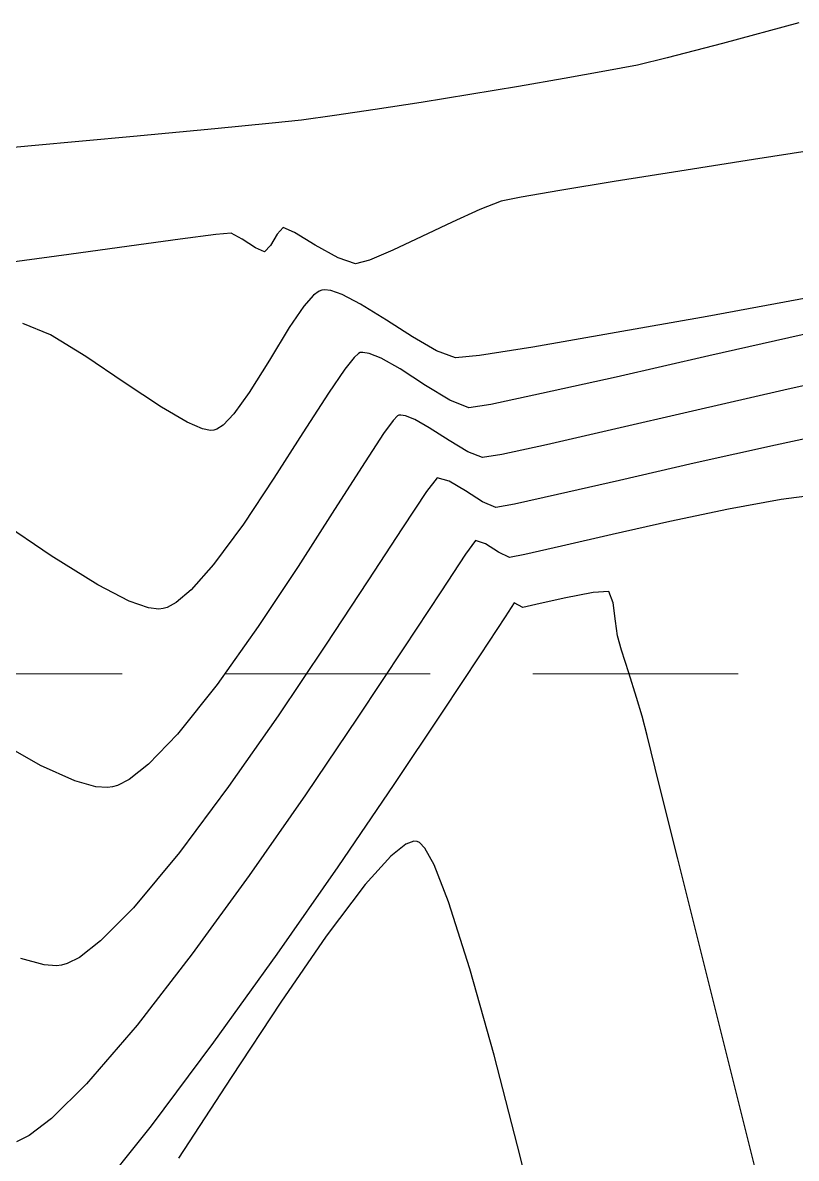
# Model space of a CAD drawing. Header units: inches. Extents: x 2547543 to 2548696, y 7125653 to 7126375.
# Drawn here: x 2547743.64 to 2547758.72, y 7125878.94 to 7125901.06 of the extents above; entities that cross this region are included whole.
import ezdxf

# ---------------------------------------------------------------- set-up
doc = ezdxf.new("R2010")
doc.units = ezdxf.units.IN
doc.header["$MEASUREMENT"] = 0
doc.linetypes.add('HIDDEN', pattern=[0.375, 0.25, -0.125])
for name, color, linetype in [('GRID', 254, 'HIDDEN'), ('V-TOPO-MAJR-E', 6, 'Continuous'), ('V-TOPO-MINR-E', 14, 'Continuous')]:
    doc.layers.add(name, color=color, linetype=linetype)

msp = doc.modelspace()

# ---------------------------------------------------------------- linework, layer by layer
at = {"layer": 'GRID', "color": 252, "linetype": 'HIDDEN', "lineweight": 0, "ltscale": 16}
msp.add_line((2547561.583313602, 7125888.376313471), (2548677.583313586, 7125888.376313471), dxfattribs=at)
at = {"layer": 'V-TOPO-MAJR-E', "color": 35}
for points, elevation in [([(2547749.471791181, 7125895.849091069), (2547749.421230689, 7125895.830249889)], 565), ([(2547749.523856063, 7125895.855394915), (2547749.471791181, 7125895.849091069)], 565), ([(2547749.646746191, 7125895.841376889), (2547749.523856063, 7125895.855394915)], 565), ([(2547749.421230689, 7125895.830249889), (2547749.309787818, 7125895.748958838)], 565), ([(2547749.120300581, 7125895.533932581), (2547748.83573048, 7125895.118073222)], 565), ([(2547750.729586175, 7125895.264195245), (2547750.22889772, 7125895.575855416)], 565), ([(2547751.240352453, 7125894.936017397), (2547750.729586175, 7125895.264195245)], 565), ([(2547744.874967287, 7125894.557869103), (2547744.186359175, 7125894.97700486)], 565), ([(2547751.707687328, 7125894.666454786), (2547751.240352453, 7125894.936017397)], 565), ([(2547752.542806509, 7125894.57630185), (2547752.078081575, 7125894.530640327)], 565), ([(2547746.345487007, 7125893.568550884), (2547745.623344626, 7125894.051333342)], 565), ([(2547746.846516931, 7125893.274122317), (2547746.345487007, 7125893.568550884)], 565), ([(2547747.757180383, 7125893.436950528), (2547747.550788313, 7125893.22064111)], 565), ([(2547747.550788313, 7125893.22064111), (2547747.425392244, 7125893.138290943)], 565), ([(2547747.367050163, 7125893.118859102), (2547747.304705846, 7125893.114202136)], 565), ([(2547754.75995833, 7125889.961491307), (2547754.194054349, 7125889.851170713)], 570), ([(2547755.067025559, 7125889.97707376), (2547754.75995833, 7125889.961491307)], 570), ([(2547753.219285032, 7125889.755234491), (2547753.042784723, 7125889.487025394)], 570), ([(2547753.389645672, 7125889.669053721), (2547753.30276582, 7125889.714929661)], 570), ([(2547753.645291001, 7125889.726796633), (2547753.389645672, 7125889.669053721)], 570), ([(2547755.193102609, 7125889.403965928), (2547755.149886597, 7125889.760402067)], 570), ([(2547755.231248509, 7125889.113407745), (2547755.193102609, 7125889.403965928)], 570), ([(2547755.312715558, 7125888.838568634), (2547755.231248509, 7125889.113407745)], 570), ([(2547755.604346748, 7125887.915662119), (2547755.453525421, 7125888.392099698)], 570), ([(2547755.715848191, 7125887.550917083), (2547755.604346748, 7125887.915662119)], 570), ([(2547756.408990265, 7125884.769426649), (2547756.048626132, 7125886.218902426)], 570), ([(2547749.783161585, 7125884.616413303), (2547748.595376025, 7125882.913031122)], 570), ([(2547748.595376025, 7125882.913031122), (2547747.364648837, 7125881.200843182)], 570)]:
    msp.add_lwpolyline(points, dxfattribs=dict(at, elevation=elevation))
at = {"layer": 'V-TOPO-MAJR-E', "color": 35, "extrusion": (-0.3299394019755487, -0.9440021138874729, 0), "elevation": -7567463.732432591}
msp.add_lwpolyline([(53967.47789147357, 565.0000000000009), (53967.2397405263, 565.0000000000009)], dxfattribs=at)
at = {"layer": 'V-TOPO-MAJR-E', "color": 35, "extrusion": (0.7502562839513851, -0.6611471155434763, 0), "elevation": -2799800.490486541}
msp.add_lwpolyline([(7030685.17173293, 565), (7030684.885129189, 565)], dxfattribs=at)
at = {"layer": 'V-TOPO-MAJR-E', "color": 35, "extrusion": (-0.4635590447694461, -0.8860660314064853, 0), "elevation": -7495046.675534207}
msp.add_lwpolyline([(-1045798.411935992, 565), (-1045798.815220305, 565)], dxfattribs=at)
at = {"layer": 'V-TOPO-MAJR-E', "color": 35, "extrusion": (0.1801536299078719, -0.9836384852327698, 0), "elevation": -6550317.227229866}
msp.add_lwpolyline([(3789829.901286425, 565.0000000000009), (3789827.727094079, 565.0000000000009)], dxfattribs=at)
at = {"layer": 'V-TOPO-MAJR-E', "color": 35, "extrusion": (0.3764588566462787, 0.926433337727317, 0), "elevation": 7560787.531264919}
msp.add_lwpolyline([(322291.1253806129, 565.0000000000009), (322291.7113209944, 565.0000000000009)], dxfattribs=at)
at = {"layer": 'V-TOPO-MAJR-E', "color": 35, "extrusion": (0.1762629018109501, -0.9843431258688118, 0), "elevation": -6565251.052315712}
msp.add_lwpolyline([(3763898.058989223, 565), (3763896.149522571, 565)], dxfattribs=at)
at = {"layer": 'V-TOPO-MAJR-E', "color": 35, "extrusion": (0.8532707396751052, -0.5214681628002797, 0), "elevation": -1542007.901958991}
msp.add_lwpolyline([(7408887.702890488, 565.0000000000009), (7408886.962437604, 565.0000000000009)], dxfattribs=at)
at = {"layer": 'V-TOPO-MAJR-E', "color": 35, "extrusion": (0.1695579287107212, -0.9855202224263742, 0), "elevation": -6590721.548199452}
msp.add_lwpolyline([(3719116.168987299, 565), (3719114.632500965, 565)], dxfattribs=at)
at = {"layer": 'V-TOPO-MAJR-E', "color": 35, "extrusion": (0.1549731622735719, -0.9879186803451636, 0), "elevation": -6644971.097849627}
msp.add_lwpolyline([(3621295.801826548, 565.0000000000005), (3621294.746453035, 565.0000000000005)], dxfattribs=at)
at = {"layer": 'V-TOPO-MAJR-E', "color": 35, "extrusion": (-0.5605222992034575, -0.828139331329982, 0), "elevation": -7329301.369382165}
msp.add_lwpolyline([(-1884334.160618099, 565), (-1884335.064303397, 565)], dxfattribs=at)
at = {"layer": 'V-TOPO-MAJR-E', "color": 35, "extrusion": (-0.3442618776792107, -0.9388736653974188, 0), "elevation": -7567408.631479179}
msp.add_lwpolyline([(-61156.4991899184, 565.0000000000009), (-61156.89369906299, 565.0000000000009)], dxfattribs=at)
at = {"layer": 'V-TOPO-MAJR-E', "color": 35, "extrusion": (0.8494240730979811, -0.5277108526851005, 0), "elevation": -1596292.990196734}
msp.add_lwpolyline([(7397380.825760604, 565), (7397380.081355083, 565)], dxfattribs=at)
at = {"layer": 'V-TOPO-MAJR-E', "color": 35, "extrusion": (0.8121280437874743, -0.5834792545531764, 0), "elevation": -2088713.588514437}
msp.add_lwpolyline([(7273696.372803536, 565), (7273695.859337774, 565)], dxfattribs=at)
at = {"layer": 'V-TOPO-MAJR-E', "color": 35, "extrusion": (-0.3950381771350562, -0.9186647041254019, 0), "elevation": -7552763.90635041}
msp.add_lwpolyline([(-474474.4576329826, 565.0000000000009), (-474474.7865263363, 565.0000000000009)], dxfattribs=at)
at = {"layer": 'V-TOPO-MAJR-E', "color": 35, "extrusion": (-0.1887616162128099, -0.9820229387568948, 0), "elevation": -7478707.39621441}
msp.add_lwpolyline([(1156851.194180665, 565.0000000000009), (1156851.03527786, 565.0000000000009)], dxfattribs=at)
at = {"layer": 'V-TOPO-MAJR-E', "color": 35, "extrusion": (-0.3160006089577838, 0.948758986855097, 0), "elevation": 5955665.416428031}
msp.add_lwpolyline([(-4668984.837145859, 565.0000000000009), (-4668984.775652813, 565.0000000000009)], dxfattribs=at)
at = {"layer": 'V-TOPO-MAJR-E', "color": 35, "extrusion": (0.9340288551296378, 0.3571975612811744, 0), "elevation": 4925027.270173331}
msp.add_lwpolyline([(5745734.72840731, 570.0000000000009), (5745734.960382683, 570.0000000000009)], dxfattribs=at)
at = {"layer": 'V-TOPO-MAJR-E', "color": 35, "extrusion": (-0.4347819640227242, -0.9005357537380416, 0), "elevation": -7524835.650310249}
msp.add_lwpolyline([(-803865.3848216459, 570.0000000000009), (-803865.4775228933, 570.0000000000009)], dxfattribs=at)
at = {"layer": 'V-TOPO-MAJR-E', "color": 35, "extrusion": (-0.2210382757244033, 0.9752651335225629, 0), "elevation": 6386480.723145694}
msp.add_lwpolyline([(-4059830.239951883, 570.0000000000005), (-4059829.67727069, 570.0000000000005)], dxfattribs=at)
at = {"layer": 'V-TOPO-MAJR-E', "color": 35, "extrusion": (0.836636074726643, -0.5477591427497992, 0), "elevation": -1771729.011654567}
msp.add_lwpolyline([(7357331.23201473, 570.0000000000005), (7357330.346648151, 570.0000000000005)], dxfattribs=at)
at = {"layer": 'V-TOPO-MAJR-E', "color": 35, "extrusion": (0.9536932109453529, 0.3007810821789545, 0), "elevation": 4573109.501238393}
msp.add_lwpolyline([(6029594.739061073, 570.0000000000009), (6029595.207208411, 570.0000000000009)], dxfattribs=at)
at = {"layer": 'V-TOPO-MAJR-E', "color": 35, "extrusion": (0.8343371285312692, -0.5512545291915492, 0), "elevation": -1802493.892613335}
msp.add_lwpolyline([(7349853.691573722, 570), (7349852.348582799, 570)], dxfattribs=at)
at = {"layer": 'V-TOPO-MAJR-E', "color": 35, "extrusion": (0.8308971983587358, -0.5564259571224224, 0), "elevation": -1848108.995262701}
msp.add_lwpolyline([(7338515.307642655, 570), (7338513.613640301, 570)], dxfattribs=at)
at = {"layer": 'V-TOPO-MAJR-E', "color": 35, "extrusion": (0.969557579749682, 0.2448634304054796, 0), "elevation": 4215065.136052451}
msp.add_lwpolyline([(6285105.692366051, 570.0000000000009), (6285106.083017803, 570.0000000000009)], dxfattribs=at)
at = {"layer": 'V-TOPO-MAJR-E', "color": 35, "extrusion": (0.9704274007661611, 0.2413931644480275, 0), "elevation": 4192552.503931971}
msp.add_lwpolyline([(6300144.346745423, 570.0000000000005), (6300145.329050015, 570.0000000000005)], dxfattribs=at)
at = {"layer": 'V-TOPO-MAJR-E', "color": 35, "extrusion": (0.8263282691226378, -0.5631887708830723, 0), "elevation": -1907940.530094913}
msp.add_lwpolyline([(7323185.90844013, 570.0000000000009), (7323183.969944824, 570.0000000000009)], dxfattribs=at)
at = {"layer": 'V-TOPO-MAJR-E', "color": 35, "extrusion": (0.9703221171154088, 0.2418160231181357, 0), "elevation": 4195297.508806629}
msp.add_lwpolyline([(6298313.348557735, 570), (6298315.273094743, 570)], dxfattribs=at)
at = {"layer": 'V-TOPO-MAJR-E', "color": 35, "extrusion": (0.9701002625235571, 0.2427045130435889, 0), "elevation": 4201063.55241352}
msp.add_lwpolyline([(6294466.50728374, 570), (6294468.782399543, 570)], dxfattribs=at)
at = {"layer": 'V-TOPO-MAJR-E', "color": 35, "extrusion": (0.8001472534245295, -0.5998036118907438, 0), "elevation": -2235556.225926743}
msp.add_lwpolyline([(7229902.342585661, 570.0000000000009), (7229900.307646801, 570.0000000000009)], dxfattribs=at)
at = {"layer": 'V-TOPO-MAJR-E', "color": 35, "extrusion": (0.9698056439994048, 0.2438790947721833, 0), "elevation": 4208682.865145005}
msp.add_lwpolyline([(6289371.996168502, 570.0000000000005), (6289374.541507998, 570.0000000000005)], dxfattribs=at)
at = {"layer": 'V-TOPO-MAJR-E', "color": 35, "extrusion": (0.781908646052466, -0.6233930294993677, 0), "elevation": -2450118.916599045}
msp.add_lwpolyline([(7160034.035695263, 570.0000000000009), (7160032.179250014, 570.0000000000009)], dxfattribs=at)
at = {"layer": 'V-TOPO-MINR-E', "color": 35, "extrusion": (0.260363381983832, -0.965510698709207, 0), "elevation": -6216790.617054577}
msp.add_lwpolyline([(4315212.048447583, 563), (4315210.505600283, 563)], dxfattribs=at)
at = {"layer": 'V-TOPO-MINR-E', "color": 35}
for points, elevation in [([(2547757.280197756, 7125900.653611459), (2547756.204445929, 7125900.369200563)], 563), ([(2547756.204445929, 7125900.369200563), (2547755.621970931, 7125900.228206703)], 563), ([(2547752.356226064, 7125899.656643759), (2547751.40973733, 7125899.503565006)], 563), ([(2547749.078910597, 7125899.157789778), (2547748.507022406, 7125899.097031199)], 563), ([(2547749.719781753, 7125899.245518499), (2547749.078910597, 7125899.157789778)], 563), ([(2547747.38891382, 7125898.9888243), (2547745.800138784, 7125898.839791151)], 563), ([(2547748.507022406, 7125899.097031199), (2547747.38891382, 7125898.9888243)], 563), ([(2547755.169156216, 7125897.961884919), (2547754.112725168, 7125897.789490003)], 564), ([(2547747.706177614, 7125896.954277566), (2547747.409692915, 7125896.92809334)], 564), ([(2547747.920870477, 7125896.842747472), (2547747.706177614, 7125896.954277566)], 564), ([(2547748.939597138, 7125896.967789629), (2547748.722292411, 7125897.067862384)], 564), ([(2547749.343651389, 7125896.724735763), (2547748.939597138, 7125896.967789629)], 564), ([(2547748.604594007, 7125896.938872492), (2547748.472192267, 7125896.719253319)], 564), ([(2547749.788250929, 7125896.475570237), (2547749.343651389, 7125896.724735763)], 564), ([(2547751.420159603, 7125896.891999454), (2547750.858589959, 7125896.626716402)], 564), ([(2547748.355346525, 7125896.59186682), (2547748.177244614, 7125896.670267226)], 564), ([(2547750.858589959, 7125896.626716402), (2547750.401977926, 7125896.430867417)], 564), ([(2547750.127191523, 7125896.357162503), (2547749.788250929, 7125896.475570237)], 564), ([(2547750.401977926, 7125896.430867417), (2547750.127191523, 7125896.357162503)], 564), ([(2547759.089440216, 7125895.032857878), (2547757.015987686, 7125894.565522317)], 566), ([(2547750.221289951, 7125894.630319753), (2547750.187854966, 7125894.615117565)], 566), ([(2547750.39715689, 7125894.615457039), (2547750.272724215, 7125894.635569205)], 566), ([(2547750.995943653, 7125894.312319495), (2547750.628694679, 7125894.521428443)], 566), ([(2547757.015987686, 7125894.565522317), (2547755.205014325, 7125894.155647885)], 566), ([(2547751.49494448, 7125893.992359137), (2547750.995943653, 7125894.312319495)], 566), ([(2547751.968154706, 7125893.705839971), (2547751.49494448, 7125893.992359137)], 566), ([(2547753.755862648, 7125893.831987747), (2547752.767875167, 7125893.623295066)], 566), ([(2547751.010398155, 7125893.41559103), (2547750.970788721, 7125893.411548438)], 567), ([(2547751.106223532, 7125893.400102689), (2547751.010398155, 7125893.41559103)], 567), ([(2547756.694603939, 7125893.493095418), (2547755.120130607, 7125893.129241703)], 567), ([(2547750.865145463, 7125893.311095504), (2547750.677075844, 7125893.053213731)], 567), ([(2547751.567348134, 7125893.166657015), (2547751.284530364, 7125893.327691437)], 567), ([(2547749.104688337, 7125893.069843623), (2547748.54014818, 7125892.184197379)], 566), ([(2547759.914096655, 7125893.170889874), (2547758.312956841, 7125892.83124765)], 568), ([(2547753.849176583, 7125892.837528819), (2547752.977962057, 7125892.646826802)], 567), ([(2547752.977962057, 7125892.646826802), (2547752.602707214, 7125892.586005685)], 567), ([(2547752.272735086, 7125891.9358797), (2547751.951871532, 7125892.128177332)], 568), ([(2547753.224801079, 7125891.676465833), (2547752.865020033, 7125891.613688364)], 568), ([(2547758.425580258, 7125891.768773085), (2547757.399821837, 7125891.580950379)], 569), ([(2547759.07374514, 7125891.854936738), (2547758.425580258, 7125891.768773085)], 569), ([(2547747.945592234, 7125891.292787161), (2547747.360712914, 7125890.501800839)], 566), ([(2547752.660798294, 7125890.905070597), (2547752.469786262, 7125890.974005806)], 569), ([(2547745.105893766, 7125890.105813825), (2547744.19721021, 7125890.672020269)], 566), ([(2547752.2740912, 7125890.702937836), (2547751.790207144, 7125889.971760005)], 569), ([(2547753.43149594, 7125890.698482699), (2547753.127332853, 7125890.641371042)], 569), ([(2547747.360712914, 7125890.501800839), (2547746.926449929, 7125890.01267524)], 566), ([(2547749.01042959, 7125890.465520696), (2547748.232371978, 7125889.294983656)], 567), ([(2547745.721236135, 7125889.789581041), (2547745.105893766, 7125890.105813825)], 566), ([(2547746.926449929, 7125890.01267524), (2547746.63371295, 7125889.765313849)], 566), ([(2547746.295266601, 7125889.637118089), (2547746.095383541, 7125889.660932029)], 566), ([(2547746.3787538, 7125889.645851385), (2547746.295266601, 7125889.637118089)], 566), ([(2547751.072359058, 7125888.880718448), (2547750.174771902, 7125887.530059303)], 569), ([(2547744.660706365, 7125886.291162554), (2547743.990211509, 7125886.589875035)], 567), ([(2547745.390457438, 7125886.172843668), (2547745.295067793, 7125886.161215631)], 567), ([(2547745.493458166, 7125886.202868817), (2547745.390457438, 7125886.172843668)], 567), ([(2547745.71825266, 7125886.317676887), (2547745.493458166, 7125886.202868817)], 567), ([(2547747.656195547, 7125886.179206543), (2547746.697527071, 7125884.896130878)], 568), ([(2547749.15167064, 7125886.020028706), (2547748.057280233, 7125884.450872791)], 569), ([(2547751.265140168, 7125885.114517155), (2547751.109640763, 7125885.055619536)], 571), ([(2547751.376499941, 7125885.092325754), (2547751.329705845, 7125885.113099)], 571), ([(2547746.697527071, 7125884.896130878), (2547745.800201767, 7125883.817399646)], 568), ([(2547748.057280233, 7125884.450872791), (2547746.945825645, 7125882.922837696)], 569), ([(2547745.800201767, 7125883.817399646), (2547745.162222116, 7125883.173256052)], 568), ([(2547745.162222116, 7125883.173256052), (2547744.748191142, 7125882.853662533)], 568), ([(2547744.060549169, 7125882.706739601), (2547743.604896195, 7125882.833289822)], 568), ([(2547746.945825645, 7125882.922837696), (2547745.871531836, 7125881.536169557)], 569), ([(2547744.301777721, 7125882.687993282), (2547744.060549169, 7125882.706739601)], 568), ([(2547744.402161076, 7125882.69983595), (2547744.301777721, 7125882.687993282)], 568), ([(2547744.509240174, 7125882.731270043), (2547744.402161076, 7125882.69983595)], 568), ([(2547752.828593206, 7125880.950627051), (2547752.358009195, 7125882.632598303)], 571), ([(2547753.344921848, 7125878.957976944), (2547752.828593206, 7125880.950627051)], 571)]:
    msp.add_lwpolyline(points, dxfattribs=dict(at, elevation=elevation))
at = {"layer": 'V-TOPO-MINR-E', "color": 35, "extrusion": (0.1754353789052872, -0.9844909485761453, 0), "elevation": -6568417.796086079}
msp.add_lwpolyline([(3758376.708671508, 563), (3758375.905793926, 563)], dxfattribs=at)
at = {"layer": 'V-TOPO-MINR-E', "color": 35, "extrusion": (-0.1847733645950699, 0.9827811576013338, 0), "elevation": 6532443.096791023}
msp.add_lwpolyline([(-3820562.780380427, 563.0000000000009), (-3820562.133431701, 563.0000000000009)], dxfattribs=at)
at = {"layer": 'V-TOPO-MINR-E', "color": 35, "extrusion": (0.1693221405229286, -0.9855607605463672, 0), "elevation": -6591616.197908443}
msp.add_lwpolyline([(3717539.198537615, 563.0000000000009), (3717538.291698992, 563.0000000000009)], dxfattribs=at)
at = {"layer": 'V-TOPO-MINR-E', "color": 35, "extrusion": (0.1643943872100848, -0.9863946905036648, 0), "elevation": -6610113.399010456}
msp.add_lwpolyline([(3684548.263084578, 563), (3684547.304274094, 563)], dxfattribs=at)
at = {"layer": 'V-TOPO-MINR-E', "color": 35, "extrusion": (0.1542997515830279, -0.9880240820250364, 0), "elevation": -6647442.905994698}
msp.add_lwpolyline([(3616764.271039421, 563), (3616763.364265924, 563)], dxfattribs=at)
at = {"layer": 'V-TOPO-MINR-E', "color": 35, "extrusion": (0.1471529730601659, -0.9891137459966645, 0), "elevation": -6673415.950450517}
msp.add_lwpolyline([(3568612.331681324, 563), (3568611.528900522, 563)], dxfattribs=at)
at = {"layer": 'V-TOPO-MINR-E', "color": 35, "extrusion": (0.0919712921297586, -0.9957616589445403, 0), "elevation": -6861377.376924486}
msp.add_lwpolyline([(3192325.708396722, 563.0000000000009), (3192323.716065003, 563.0000000000009)], dxfattribs=at)
at = {"layer": 'V-TOPO-MINR-E', "color": 35, "extrusion": (0.09114255494681846, -0.9958378556159463, 0), "elevation": -6864031.756716022}
msp.add_lwpolyline([(3186612.348484846, 563), (3186610.035411405, 563)], dxfattribs=at)
at = {"layer": 'V-TOPO-MINR-E', "color": 35, "extrusion": (0.1545915977154799, -0.9879784602488939, 0), "elevation": -6646372.157869939}
msp.add_lwpolyline([(3618735.456138907, 564), (3618733.927121349, 564)], dxfattribs=at)
at = {"layer": 'V-TOPO-MINR-E', "color": 35, "extrusion": (0.1550849810634745, -0.9879011330333324, 0), "elevation": -6644564.110675113}
msp.add_lwpolyline([(3622052.715703636, 564.0000000000009), (3622051.265803204, 564.0000000000009)], dxfattribs=at)
at = {"layer": 'V-TOPO-MINR-E', "color": 35, "extrusion": (0.1569218890828417, -0.9876110169123634, 0), "elevation": -6637816.778486336}
msp.add_lwpolyline([(3634401.740069972, 564.0000000000009), (3634400.443044656, 564.0000000000009)], dxfattribs=at)
at = {"layer": 'V-TOPO-MINR-E', "color": 35, "extrusion": (0.2036018345699179, -0.9790537742942232, 0), "elevation": -6457909.740446342}
msp.add_lwpolyline([(3945233.373283803, 564), (3945232.976973404, 564)], dxfattribs=at)
at = {"layer": 'V-TOPO-MINR-E', "color": 35, "extrusion": (0.1706925893918339, -0.9853243323529116, 0), "elevation": -6586437.735209576}
msp.add_lwpolyline([(3726702.065549906, 564.0000000000009), (3726701.295466469, 564.0000000000009)], dxfattribs=at)
at = {"layer": 'V-TOPO-MINR-E', "color": 35, "extrusion": (0.4140348073012313, -0.9102610495583298, 0), "elevation": -5431568.628219286}
msp.add_lwpolyline([(5269489.475964301, 564.0000000000005), (5269488.88176024, 564.0000000000005)], dxfattribs=at)
at = {"layer": 'V-TOPO-MINR-E', "color": 35, "extrusion": (-0.3543047854668651, 0.9351300011203143, 0), "elevation": 5760959.54147548}
msp.add_lwpolyline([(-4907219.846291061, 564.0000000000009), (-4907219.402251866, 564.0000000000009)], dxfattribs=at)
at = {"layer": 'V-TOPO-MINR-E', "color": 35, "extrusion": (-0.4314507314089112, 0.9021365009613099, 0), "elevation": 5329302.474683508}
msp.add_lwpolyline([(-5372893.631124941, 564), (-5372892.977499643, 564)], dxfattribs=at)
at = {"layer": 'V-TOPO-MINR-E', "color": 35, "extrusion": (0.7386992569597889, -0.6740351680491574, 0), "elevation": -2921085.139559965}
msp.add_lwpolyline([(6981167.107379274, 564), (6981166.932761673, 564)], dxfattribs=at)
at = {"layer": 'V-TOPO-MINR-E', "color": 35, "extrusion": (0.1340170635175336, -0.990979024342159, 0), "elevation": -6720172.764610976}
msp.add_lwpolyline([(3479755.31791143, 564), (3479754.316289002, 564)], dxfattribs=at)
at = {"layer": 'V-TOPO-MINR-E', "color": 35, "extrusion": (0.1260394921433778, -0.9920252246894932, 0), "elevation": -6747952.711578662}
msp.add_lwpolyline([(3425574.126435629, 564), (3425573.420764787, 564)], dxfattribs=at)
at = {"layer": 'V-TOPO-MINR-E', "color": 35, "extrusion": (-0.558199800383148, -0.8297065643058477, 0), "elevation": -7334555.767850373}
msp.add_lwpolyline([(-1863790.712035989, 564), (-1863791.021029734, 564)], dxfattribs=at)
at = {"layer": 'V-TOPO-MINR-E', "color": 35, "extrusion": (0.1372212143299613, -0.9905404274121329, 0), "elevation": -6708884.007269353}
msp.add_lwpolyline([(3501468.145308515, 564), (3501466.888793639, 564)], dxfattribs=at)
at = {"layer": 'V-TOPO-MINR-E', "color": 35, "extrusion": (0.1367314449915791, -0.9906081525762419, 0), "elevation": -6710614.416941308}
msp.add_lwpolyline([(3498151.831337595, 564.0000000000009), (3498150.646090619, 564.0000000000009)], dxfattribs=at)
at = {"layer": 'V-TOPO-MINR-E', "color": 35, "extrusion": (0.7369386032327392, -0.6759596844970707, 0), "elevation": -2939284.697619471}
msp.add_lwpolyline([(6973523.628508279, 564), (6973523.455649237, 564)], dxfattribs=at)
at = {"layer": 'V-TOPO-MINR-E', "color": 35, "extrusion": (0.7802910436966065, -0.6254165708764525, 0), "elevation": -2468665.94111768}
msp.add_lwpolyline([(7153676.81586054, 566.0000000000009), (7153676.526328322, 566.0000000000009)], dxfattribs=at)
at = {"layer": 'V-TOPO-MINR-E', "color": 35, "extrusion": (0.665403467729728, -0.7464839081542567, 0), "elevation": -3624083.851480573}
msp.add_lwpolyline([(6643449.504806539, 566), (6643449.386580192, 566)], dxfattribs=at)
at = {"layer": 'V-TOPO-MINR-E', "color": 35, "extrusion": (0.1015339331428542, -0.9948320764935872, 0), "elevation": -6830385.451322358}
msp.add_lwpolyline([(3258103.803712241, 566.0000000000009), (3258103.752010788, 566.0000000000009)], dxfattribs=at)
at = {"layer": 'V-TOPO-MINR-E', "color": 35, "extrusion": (-0.3762615353677213, -0.9265134953160289, 0), "elevation": -7560858.003588746}
msp.add_lwpolyline([(-320674.6733155823, 566), (-320674.923217813, 566)], dxfattribs=at)
at = {"layer": 'V-TOPO-MINR-E', "color": 35, "extrusion": (0.8257342400625507, -0.5640593628230294, 0), "elevation": -1915663.061501043}
msp.add_lwpolyline([(7321177.11894581, 566), (7321176.553398317, 566)], dxfattribs=at)
at = {"layer": 'V-TOPO-MINR-E', "color": 35, "extrusion": (0.2173685900518481, -0.9760895942785538, 0), "elevation": -6401708.218135114}
msp.add_lwpolyline([(4035787.986694744, 567.0000000000009), (4035786.047475848, 567.0000000000009)], dxfattribs=at)
at = {"layer": 'V-TOPO-MINR-E', "color": 35, "extrusion": (0.2179741348729047, -0.9759545463424046, 0), "elevation": -6399204.061278388}
msp.add_lwpolyline([(4039753.889074491, 566), (4039752.404218785, 566)], dxfattribs=at)
at = {"layer": 'V-TOPO-MINR-E', "color": 35, "extrusion": (0.2227531681098202, -0.97487487714939, 0), "elevation": -6379333.668365004}
msp.add_lwpolyline([(4071061.173552183, 567.0000000000009), (4071059.345858707, 567.0000000000009)], dxfattribs=at)
at = {"layer": 'V-TOPO-MINR-E', "color": 35, "extrusion": (0.8424357168317754, -0.5387968661806904, 0), "elevation": -1693094.011454811}
msp.add_lwpolyline([(7375826.988182727, 566.0000000000009), (7375826.06978103, 566.0000000000009)], dxfattribs=at)
at = {"layer": 'V-TOPO-MINR-E', "color": 35, "extrusion": (0.3684199891466167, 0.9296594600159819, 0), "elevation": 7563297.247158302}
msp.add_lwpolyline([(256779.5623918008, 566.0000000000009), (256779.9627961474, 566.0000000000009)], dxfattribs=at)
at = {"layer": 'V-TOPO-MINR-E', "color": 35, "extrusion": (-0.4961223807119529, 0.8682526034263901, 0), "elevation": 4923079.229227002}
msp.add_lwpolyline([(-5747406.617306452, 567), (-5747406.588024822, 567)], dxfattribs=at)
at = {"layer": 'V-TOPO-MINR-E', "color": 35, "extrusion": (0.1502626058859818, -0.9886461193330778, 0), "elevation": -6662155.107396848}
msp.add_lwpolyline([(3589581.232082509, 566.0000000000009), (3589580.799692431, 566.0000000000009)], dxfattribs=at)
at = {"layer": 'V-TOPO-MINR-E', "color": 35, "extrusion": (0.7309613856757844, -0.6824188249535157, 0), "elevation": -3000536.237358505}
msp.add_lwpolyline([(6947386.118074614, 567), (6947386.000523042, 567)], dxfattribs=at)
at = {"layer": 'V-TOPO-MINR-E', "color": 35, "extrusion": (-0.37626153619242, -0.9265134949811148, 0), "elevation": -7560857.144055606}
msp.add_lwpolyline([(-320673.6232476435, 567), (-320673.8156968979, 567)], dxfattribs=at)
at = {"layer": 'V-TOPO-MINR-E', "color": 35, "extrusion": (0.8347570464449808, -0.5506184463042009, 0), "elevation": -1796895.331216411}
msp.add_lwpolyline([(7351227.95776548, 567), (7351227.301630644, 567)], dxfattribs=at)
at = {"layer": 'V-TOPO-MINR-E', "color": 35, "extrusion": (-0.5397713693779835, -0.84181165874548, 0), "elevation": -7373863.299009031}
msp.add_lwpolyline([(-1701625.683135721, 567), (-1701626.139626944, 567)], dxfattribs=at)
at = {"layer": 'V-TOPO-MINR-E', "color": 35, "extrusion": (0.2237059008584202, -0.9746566933649626, 0), "elevation": -6375351.580303359}
msp.add_lwpolyline([(4077290.922787993, 567.0000000000009), (4077289.618786254, 567.0000000000009)], dxfattribs=at)
at = {"layer": 'V-TOPO-MINR-E', "color": 35, "extrusion": (-0.5179382168593392, -0.8554180285197222, 0), "elevation": -7415195.376114126}
msp.add_lwpolyline([(-1511378.895017356, 567), (-1511379.321029347, 567)], dxfattribs=at)
at = {"layer": 'V-TOPO-MINR-E', "color": 35, "extrusion": (-0.2179765172186807, 0.9759540142553923, 0), "elevation": 6399192.230036596}
msp.add_lwpolyline([(-4039772.254311702, 568.0000000000009), (-4039770.629101042, 568.0000000000009)], dxfattribs=at)
at = {"layer": 'V-TOPO-MINR-E', "color": 35, "extrusion": (0.3684199875905601, 0.9296594606326404, 0), "elevation": 7563296.440305386}
msp.add_lwpolyline([(256778.9476496852, 567.0000000000005), (256779.256000347, 567.0000000000005)], dxfattribs=at)
at = {"layer": 'V-TOPO-MINR-E', "color": 35, "extrusion": (0.8431514852141972, -0.5376760855581112, 0), "elevation": -1683282.525747166}
msp.add_lwpolyline([(7378071.266266092, 567), (7378070.159485253, 567)], dxfattribs=at)
at = {"layer": 'V-TOPO-MINR-E', "color": 35, "extrusion": (0.22373159477259, -0.9746507956701794, 0), "elevation": -6375243.096972977}
msp.add_lwpolyline([(4077460.409029936, 568.0000000000009), (4077458.916710302, 568.0000000000009)], dxfattribs=at)
at = {"layer": 'V-TOPO-MINR-E', "color": 35, "extrusion": (0.831928604553577, -0.5548826875345259, 0), "elevation": -1834489.318489827}
msp.add_lwpolyline([(7341935.098118154, 566), (7341934.026619695, 566)], dxfattribs=at)
at = {"layer": 'V-TOPO-MINR-E', "color": 35, "extrusion": (0.786273378459689, -0.6178787699262588, 0), "elevation": -2399708.150113327}
msp.add_lwpolyline([(7177101.027963134, 568), (7177100.686989395, 568)], dxfattribs=at)
at = {"layer": 'V-TOPO-MINR-E', "color": 35, "extrusion": (-0.2686897057687311, -0.963226786387252, 0), "elevation": -7548404.897086541}
msp.add_lwpolyline([(539409.0658533811, 568), (539408.8254281303, 568)], dxfattribs=at)
at = {"layer": 'V-TOPO-MINR-E', "color": 35, "extrusion": (0.2249729538655828, -0.974365008623049, 0), "elevation": -6370043.93012519}
msp.add_lwpolyline([(4085576.592261744, 568), (4085575.354308049, 568)], dxfattribs=at)
at = {"layer": 'V-TOPO-MINR-E', "color": 35, "extrusion": (0.8326831528401433, -0.553749733161289, 0), "elevation": -1824490.99215409}
msp.add_lwpolyline([(7344426.87324563, 568), (7344426.027723136, 568)], dxfattribs=at)
at = {"layer": 'V-TOPO-MINR-E', "color": 35, "extrusion": (-0.5334085979818032, -0.8458577112015278, 0), "elevation": -7386483.610957203}
msp.add_lwpolyline([(-1645975.72965385, 568), (-1645976.120763238, 568)], dxfattribs=at)
at = {"layer": 'V-TOPO-MINR-E', "color": 35, "extrusion": (0.2182344798082402, -0.9758963632593508, 0), "elevation": -6398124.172348854}
msp.add_lwpolyline([(4041459.231844284, 568), (4041458.369749046, 568)], dxfattribs=at)
at = {"layer": 'V-TOPO-MINR-E', "color": 35, "extrusion": (-0.3984047158035874, -0.9172097265214008, 0), "elevation": -7550973.854338329}
msp.add_lwpolyline([(-502165.1146295401, 568), (-502165.399691992, 568)], dxfattribs=at)
at = {"layer": 'V-TOPO-MINR-E', "color": 35, "extrusion": (0.8416053672972249, -0.5400929602730473, 0), "elevation": -1704444.034400819}
msp.add_lwpolyline([(7373210.282730853, 567.0000000000005), (7373208.967629983, 567.0000000000005)], dxfattribs=at)
at = {"layer": 'V-TOPO-MINR-E', "color": 35, "extrusion": (0.2056334511847322, -0.9786290838483478, 0), "elevation": -6449700.602561322}
msp.add_lwpolyline([(3958631.168614548, 569.0000000000009), (3958630.000515264, 569.0000000000009)], dxfattribs=at)
at = {"layer": 'V-TOPO-MINR-E', "color": 35, "extrusion": (0.5594447213967282, 0.8288676635635736, 0), "elevation": 7331742.394725301}
msp.add_lwpolyline([(1874799.141612645, 566.0000000000009), (1874800.350328441, 566.0000000000009)], dxfattribs=at)
at = {"layer": 'V-TOPO-MINR-E', "color": 35, "extrusion": (0.8380906652800364, -0.5455309677465304, 0), "elevation": -1752147.96839056}
msp.add_lwpolyline([(7362020.00499953, 568), (7362018.772090277, 568)], dxfattribs=at)
at = {"layer": 'V-TOPO-MINR-E', "color": 35, "extrusion": (0.2188078163072013, -0.9757679742248533, 0), "elevation": -6395747.575101691}
msp.add_lwpolyline([(4045219.684917024, 569.0000000000005), (4045218.527197996, 569.0000000000005)], dxfattribs=at)
at = {"layer": 'V-TOPO-MINR-E', "color": 35, "extrusion": (0.8107874660327545, -0.5853406571597303, 0), "elevation": -2105387.936516454}
msp.add_lwpolyline([(7268886.19098486, 569), (7268885.856658071, 569)], dxfattribs=at)
at = {"layer": 'V-TOPO-MINR-E', "color": 35, "extrusion": (0.2246606427320277, -0.9744370660064364, 0), "elevation": -6371352.099558471}
msp.add_lwpolyline([(4083534.302617888, 569.0000000000005), (4083533.291422687, 569.0000000000005)], dxfattribs=at)
at = {"layer": 'V-TOPO-MINR-E', "color": 35, "extrusion": (0.5346047659923895, 0.845102209308568, 0), "elevation": 7384146.862199551}
msp.add_lwpolyline([(1656423.535426035, 569.0000000000005), (1656423.837380143, 569.0000000000005)], dxfattribs=at)
at = {"layer": 'V-TOPO-MINR-E', "color": 35, "extrusion": (0.22210332683367, -0.9750231341919104, 0), "elevation": -6382043.769656438}
msp.add_lwpolyline([(4066803.295082638, 569.0000000000009), (4066802.56671148, 569.0000000000009)], dxfattribs=at)
at = {"layer": 'V-TOPO-MINR-E', "color": 35, "extrusion": (-0.435582059102758, -0.9001490264327355, 0), "elevation": -7524119.076585423}
msp.add_lwpolyline([(-810552.6213498479, 569.0000000000009), (-810552.8561470523, 569.0000000000009)], dxfattribs=at)
at = {"layer": 'V-TOPO-MINR-E', "color": 35, "extrusion": (0.836139038745305, -0.5485175547656403, 0), "elevation": -1778402.3167473}
msp.add_lwpolyline([(7355720.773896507, 568), (7355719.271980306, 568)], dxfattribs=at)
at = {"layer": 'V-TOPO-MINR-E', "color": 35, "extrusion": (0.8353968351461725, -0.5496472758303808, 0), "elevation": -1788342.228567873}
msp.add_lwpolyline([(7353310.760987489, 569.0000000000005), (7353309.454971581, 569.0000000000005)], dxfattribs=at)
at = {"layer": 'V-TOPO-MINR-E', "color": 35, "extrusion": (-0.3251607834396932, -0.9456587465427923, 0), "elevation": -7567087.001139556}
msp.add_lwpolyline([(92238.5142162242, 566), (92238.1185688437, 566)], dxfattribs=at)
at = {"layer": 'V-TOPO-MINR-E', "color": 35, "extrusion": (0.288618343673915, -0.9574442290258613, 0), "elevation": -6087315.578158414}
msp.add_lwpolyline([(4495987.617975024, 566.0000000000009), (4495987.534148091, 566.0000000000009)], dxfattribs=at)
at = {"layer": 'V-TOPO-MINR-E', "color": 35, "extrusion": (0.4787662131090548, -0.8779424315894608, 0), "elevation": -5036345.980014002}
msp.add_lwpolyline([(5648410.132647693, 566), (5648409.933660233, 566)], dxfattribs=at)
at = {"layer": 'V-TOPO-MINR-E', "color": 35, "extrusion": (0.8153476692216372, -0.5789716558648135, 0), "elevation": -2048387.341597999}
msp.add_lwpolyline([(7285151.240619395, 567.0000000000009), (7285149.861566978, 567.0000000000009)], dxfattribs=at)
at = {"layer": 'V-TOPO-MINR-E', "color": 35, "extrusion": (0.8299472352110212, -0.5578419012279215, 0), "elevation": -1860621.738633669}
msp.add_lwpolyline([(7335353.267165703, 568.0000000000009), (7335351.614511925, 568.0000000000009)], dxfattribs=at)
at = {"layer": 'V-TOPO-MINR-E', "color": 35, "extrusion": (0.7821769044935943, -0.6230564100278712, 0), "elevation": -2447041.100508992}
msp.add_lwpolyline([(7161095.520877234, 567), (7161094.282786013, 567)], dxfattribs=at)
at = {"layer": 'V-TOPO-MINR-E', "color": 35, "extrusion": (0.8191276842955002, -0.5736112244549364, 0), "elevation": -2000557.658792427}
msp.add_lwpolyline([(7298428.982777445, 568), (7298427.297199287, 568)], dxfattribs=at)
at = {"layer": 'V-TOPO-MINR-E', "color": 35, "extrusion": (0.8278735499125145, -0.5609147754830957, 0), "elevation": -1887800.622562362}
msp.add_lwpolyline([(7328404.523056714, 569.0000000000009), (7328402.69906971, 569.0000000000009)], dxfattribs=at)
at = {"layer": 'V-TOPO-MINR-E', "color": 35, "extrusion": (-0.491656516240072, -0.8707892225094864, 0), "elevation": -7457760.177787029}
msp.add_lwpolyline([(-1284940.567510311, 567), (-1284941.71195258, 567)], dxfattribs=at)
at = {"layer": 'V-TOPO-MINR-E', "color": 35, "extrusion": (0.7209144903620099, -0.6930240238159738, 0), "elevation": -3101703.535310843}
msp.add_lwpolyline([(6902804.984466169, 567), (6902804.168043105, 567)], dxfattribs=at)
at = {"layer": 'V-TOPO-MINR-E', "color": 35, "extrusion": (0.6159414786068215, -0.7877919109331109, 0), "elevation": -4044453.334480042}
msp.add_lwpolyline([(6396222.903286463, 567), (6396222.422847934, 567)], dxfattribs=at)
at = {"layer": 'V-TOPO-MINR-E', "color": 35, "extrusion": (-0.2674818503882918, -0.9635628986801306, 0), "elevation": -7547715.106540225}
msp.add_lwpolyline([(548867.4058898971, 567), (548866.979550329, 567)], dxfattribs=at)
at = {"layer": 'V-TOPO-MINR-E', "color": 35, "extrusion": (-0.0709829551725538, -0.9974775286065202, 0), "elevation": -7288757.807291653}
msp.add_lwpolyline([(2035502.222496821, 567), (2035501.998375043, 567)], dxfattribs=at)
at = {"layer": 'V-TOPO-MINR-E', "color": 35, "extrusion": (0.6186091461208709, -0.7856988763741534, 0), "elevation": -4022737.742908268}
msp.add_lwpolyline([(6409902.853738027, 571), (6409902.478384671, 571)], dxfattribs=at)
at = {"layer": 'V-TOPO-MINR-E', "color": 35, "extrusion": (-0.02195923290494055, -0.9997588669725449, 0), "elevation": -7180113.491681267}
msp.add_lwpolyline([(2390658.011862121, 571.0000000000009), (2390657.947280872, 571.0000000000009)], dxfattribs=at)
at = {"layer": 'V-TOPO-MINR-E', "color": 35, "extrusion": (0.7275505682564972, 0.686054058095751, 0), "elevation": 6742360.346862907}
msp.add_lwpolyline([(3436546.425852193, 571.0000000000009), (3436546.577385285, 571.0000000000009)], dxfattribs=at)
at = {"layer": 'V-TOPO-MINR-E', "color": 35, "extrusion": (0.7415910804406536, -0.6708521963971379, 0), "elevation": -2891026.205679777}
msp.add_lwpolyline([(6993656.85522913, 571), (6993656.115250858, 571)], dxfattribs=at)
at = {"layer": 'V-TOPO-MINR-E', "color": 35, "extrusion": (0.8764735981493829, 0.4814499265209979, 0), "elevation": 5663793.708287472}
msp.add_lwpolyline([(5019034.912142659, 571.0000000000009), (5019035.287179203, 571.0000000000009)], dxfattribs=at)
at = {"layer": 'V-TOPO-MINR-E', "color": 35, "extrusion": (0.9306007773038442, 0.3660357814223646, 0), "elevation": 4979268.433544684}
msp.add_lwpolyline([(5698784.754013723, 571), (5698785.527289918, 571)], dxfattribs=at)
at = {"layer": 'V-TOPO-MINR-E', "color": 35, "extrusion": (0.7979879713013507, -0.6026733756010422, 0), "elevation": -2261506.622061899}
msp.add_lwpolyline([(7221831.220589632, 571), (7221829.95814081, 571)], dxfattribs=at)
at = {"layer": 'V-TOPO-MINR-E', "color": 35, "extrusion": (0.9529392495444213, 0.3031613212098721, 0), "elevation": 4588145.213751297}
msp.add_lwpolyline([(6018153.277280217, 571.0000000000009), (6018154.642696123, 571.0000000000009)], dxfattribs=at)
at = {"layer": 'V-TOPO-MINR-E', "color": 35, "extrusion": (0.8235727002551666, -0.5672107257399261, 0), "elevation": -1943620.436934536}
msp.add_lwpolyline([(7313793.799599516, 571.0000000000009), (7313792.24167885, 571.0000000000009)], dxfattribs=at)
at = {"layer": 'V-TOPO-MINR-E', "color": 35, "extrusion": (0.4558846310966682, -0.8900388773137131, 0), "elevation": -5180835.10028525}
msp.add_lwpolyline([(5516172.351341971, 568), (5516172.082869466, 568)], dxfattribs=at)
at = {"layer": 'V-TOPO-MINR-E', "color": 35, "extrusion": (0.8346200300767217, -0.5508261117582682, 0), "elevation": -1798719.791443015}
msp.add_lwpolyline([(7350770.331685142, 571), (7350768.568805923, 571)], dxfattribs=at)
at = {"layer": 'V-TOPO-MINR-E', "color": 35, "extrusion": (0.7587874175899625, -0.6513383566988481, 0), "elevation": -2708162.459264212}
msp.add_lwpolyline([(7066473.858131913, 569), (7066472.349072827, 569)], dxfattribs=at)
at = {"layer": 'V-TOPO-MINR-E', "color": 35, "extrusion": (-0.7022128262052579, 0.7119670966504171, 0), "elevation": 3284333.234449438}
msp.add_lwpolyline([(-6817795.140004555, 569.0000000000009), (-6817794.179160231, 569.0000000000009)], dxfattribs=at)
at = {"layer": 'V-TOPO-MINR-E', "color": 35, "extrusion": (0.8381997647732077, -0.5453633232388656, 0), "elevation": -1750672.352337351}
msp.add_lwpolyline([(7362359.523619821, 571), (7362357.647886646, 571)], dxfattribs=at)
at = {"layer": 'V-TOPO-MINR-E', "color": 35, "extrusion": (0.6060352681336653, -0.7954377749253277, 0), "elevation": -4124171.063865704}
msp.add_lwpolyline([(6345106.405748689, 569.0000000000005), (6345105.858616797, 569.0000000000005)], dxfattribs=at)
at = {"layer": 'V-TOPO-MINR-E', "color": 35, "extrusion": (0.4549155842138108, -0.8905345648762922, 0), "elevation": -5186833.552068619}
msp.add_lwpolyline([(5510527.47241275, 569.0000000000005), (5510527.1955482, 569.0000000000005)], dxfattribs=at)
at = {"layer": 'V-TOPO-MINR-E', "color": 35, "extrusion": (0.9708668082220226, 0.2396197836005663, 0), "elevation": 4181030.731995523}
msp.add_lwpolyline([(6307784.954322405, 571.0000000000005), (6307787.254529757, 571.0000000000005)], dxfattribs=at)

doc.saveas('drawing.dxf')
